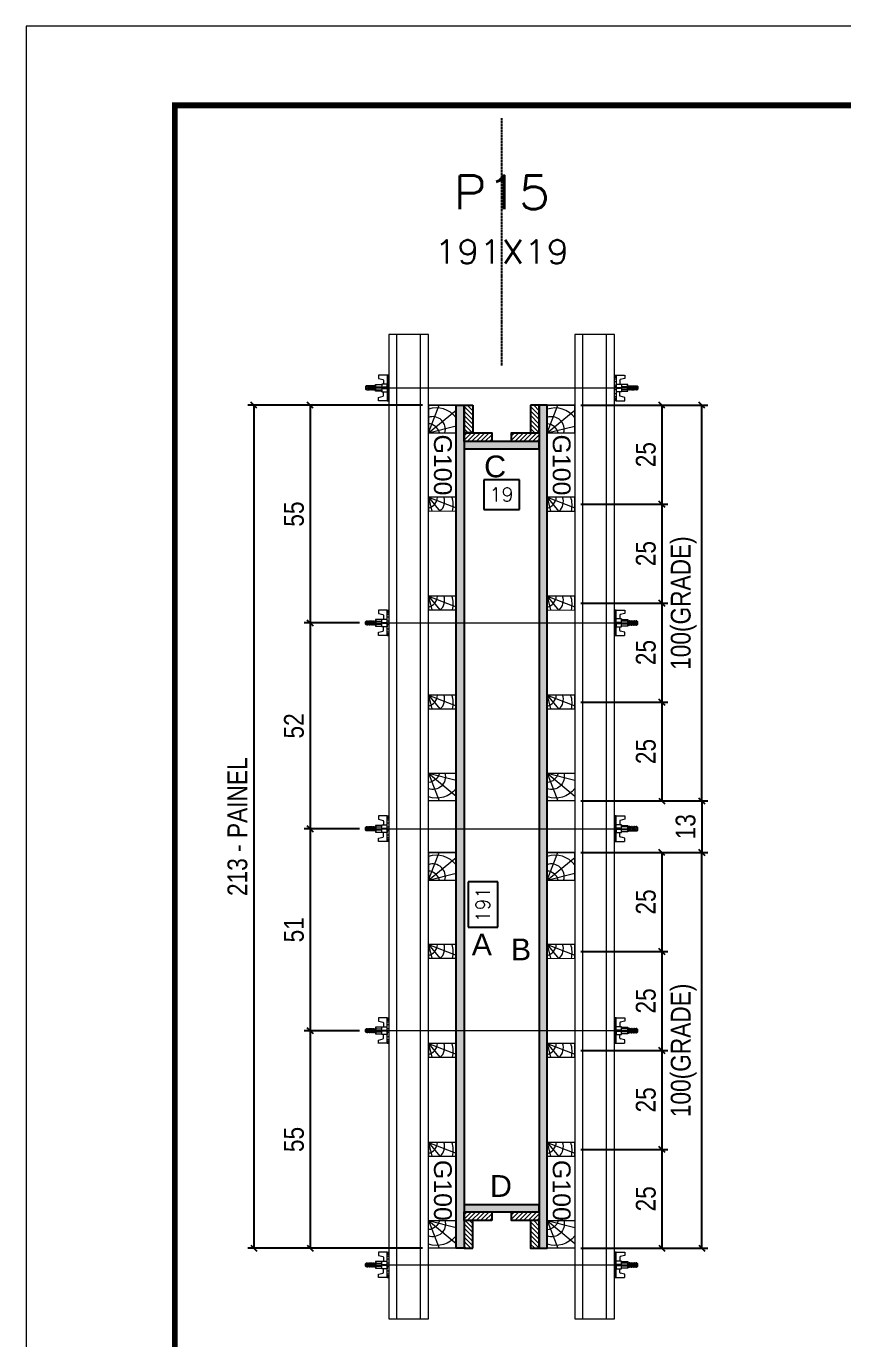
# Model space of a CAD drawing. Extents: x 808 to 7089, y -98 to 17032.
# Drawn here: x 5577 to 5989, y 11775 to 12438 of the extents above; entities that cross this region are included whole.
import ezdxf
from ezdxf.enums import TextEntityAlignment as Align

# ---------------------------------------------------------------- set-up
doc = ezdxf.new("R2010")
doc.units = 0
doc.linetypes.add('DASHED', pattern=[0.75, 0.5, -0.25])
doc.linetypes.add('HIDDEN', pattern=[0.375, 0.25, -0.125])
for name, color, linetype in [('CHAPA', 1, 'Continuous'), ('Cota Seção (2x)', 241, 'Continuous'), ('SARRAFO', 251, 'Continuous'), ('Texto de Titulo', 7, 'Continuous'), ('Texto Qtd Sarr', 242, 'Continuous'), ('TEXTO_GERAL', 7, 'Continuous')]:
    doc.layers.add(name, color=color, linetype=linetype)
for name, color, linetype, lineweight in [('Folhas', 255, 'Continuous', 9), ('Hachura', 251, 'Continuous', 9), ('Madeira', 126, 'Continuous', 18), ('Perfil Metálico', 224, 'Continuous', 18), ('SARRAFO DE PRESSAO', 251, 'DASHED', 9), ('Texto Seção', 7, 'Continuous', 15)]:
    doc.layers.add(name, color=color, linetype=linetype, lineweight=lineweight)
doc.styles.add('ARIAL', font='arial.ttf')
doc.styles.add('COTA TECNICA 2X', font='techl___.ttf', dxfattribs={"height": 10})
doc.styles.add('ROMANS', font='romans.shx')
doc.styles.add('SANSSERIF', font='sas_____.pfb')
doc.dimstyles.new('SECAO PILAR', dxfattribs={"dimtxt": 10, "dimasz": 3, "dimexe": 3, "dimexo": 3, "dimgap": 3, "dimtad": 1, "dimdec": 1, "dimlfac": 0.5, "dimzin": 12, "dimdsep": 46, "dimtxsty": 'COTA TECNICA 2X', "dimblk1": 'OBLIQUE', "dimblk2": 'OBLIQUE', "dimsah": 1, "dimcen": 0.9, "dimclrd": 256, "dimclre": 256, "dimclrt": 256, "dimadec": 1, "dimazin": 3, "dimtfac": 1, "dimtdec": 1, "dimtmove": 0, "dimatfit": 3, "dimfxl": 1, "dimtolj": 1, "dimtzin": 12, "dimarcsym": 0})
doc.dimstyles.new('SECÇÃO 2', dxfattribs={"dimtxt": 7, "dimasz": 6, "dimexe": 0.18, "dimexo": 2, "dimgap": -4, "dimtad": 3, "dimdec": 1, "dimlfac": 0.5, "dimzin": 12, "dimdsep": 46, "dimtxsty": 'ROMANS', "dimblk": 'ARCHTICK', "dimcen": 0.09, "dimse1": 1, "dimse2": 1, "dimsd1": 1, "dimsd2": 1, "dimclrd": 180, "dimclre": 5, "dimclrt": 1, "dimadec": 0, "dimazin": 3, "dimtfac": 1, "dimtdec": 1, "dimtofl": 0, "dimtmove": 0, "dimatfit": 3, "dimldrblk": 'ARCHTICK', "dimfxl": 1, "dimtolj": 1, "dimtzin": 0, "dimarcsym": 0})
pattern_1 = [(135, (-17093.6871, 21370.6943), (-1.12253202, -1.12253202), [])]

# ---------------------------------------------------------------- blocks, each defined once
blk = doc.blocks.new('9999999999')
at = {"layer": 'Folhas'}
blk.add_lwpolyline([(98138.98, 34190.21), (99623.98, 34190.21), (99623.98, 35240.21), (98138.98, 35240.21)], close=True, dxfattribs=at)
at = {"layer": 'Folhas', "color": 30, "const_width": 3}
blk.add_lwpolyline([(98213.98, 34230.21), (99583.98, 34230.21), (99583.98, 35200.21), (98213.98, 35200.21)], close=True, dxfattribs=at)
blk = doc.blocks.new('*D1090')
at = {"layer": 'Cota Seção (2x)', "color": 180, "lineweight": -2, "transparency": 16777216}
for p, q in [((5825.69, 12209.06), (5807.69, 12209.06)), ((5807.69, 12209.06), (5807.69, 12194.06)), ((5825.69, 12194.06), (5825.69, 12209.06)), ((5807.69, 12194.06), (5825.69, 12194.06))]:
    blk.add_line(p, q, dxfattribs=at)
at = {"layer": 'Defpoints', "color": 0, "transparency": 16777216}
for p in [(5797.72, 12207.42), (5835.72, 12207.42), (5797.72, 12190.06)]:
    blk.add_point(p, dxfattribs=at)
at = {"layer": 'Cota Seção (2x)', "color": 1, "transparency": 16777216, "insert": (5816.69, 12201.56), "char_height": 7, "attachment_point": 5, "style": 'ROMANS'}
blk.add_mtext('\\A1;19', dxfattribs=at)
blk = doc.blocks.new('_ArchTick')
at = {"color": 0, "linetype": 'ByBlock', "const_width": 0.15}
blk.add_lwpolyline([(-0.5, -0.5), (0.5, 0.5)], dxfattribs=at)
blk = doc.blocks.new('*D1091')
at = {"layer": 'Cota Seção (2x)', "color": 180, "lineweight": -2, "transparency": 16777216}
for p, q in [((5814.76, 12005.94), (5799.76, 12005.94)), ((5799.76, 12005.94), (5799.76, 11982.94)), ((5814.76, 11982.94), (5814.76, 12005.94)), ((5799.76, 11982.94), (5814.76, 11982.94))]:
    blk.add_line(p, q, dxfattribs=at)
at = {"layer": 'Defpoints', "color": 0, "transparency": 16777216}
for p in [(5797.72, 12224.74), (5797.72, 11842.74), (5818.76, 11842.74)]:
    blk.add_point(p, dxfattribs=at)
at = {"layer": 'Cota Seção (2x)', "color": 1, "transparency": 16777216, "insert": (5807.26, 11994.44), "char_height": 7, "attachment_point": 5, "rotation": 90, "style": 'ROMANS'}
blk.add_mtext('\\A1;191', dxfattribs=at)
blk = doc.blocks.new('_Oblique')
at = {"color": 0, "linetype": 'ByBlock', "lineweight": -2}
blk.add_line((-0.5, -0.5), (0.5, 0.5), dxfattribs=at)
blk = doc.blocks.new('*D1092')
at = {"layer": 'Cota Seção (2x)', "lineweight": -2, "transparency": 16777216}
for p, q in [((5776.73, 12246.74), (5688.56, 12246.74)), ((5691.56, 12246.74), (5691.56, 11820.74)), ((5776.77, 11820.74), (5688.56, 11820.74))]:
    blk.add_line(p, q, dxfattribs=at)
at = {"layer": 'Defpoints', "color": 0, "transparency": 16777216}
for p in [(5779.73, 12246.74), (5691.56, 11820.74), (5779.77, 11820.74)]:
    blk.add_point(p, dxfattribs=at)
at = {"layer": 'Cota Seção (2x)', "lineweight": -2, "transparency": 16777216, "xscale": 3, "yscale": 3, "zscale": 3}
for p, rotation in [((5691.56, 12246.74), 90), ((5691.56, 11820.74), 270)]:
    blk.add_blockref('_Oblique', p, dxfattribs=dict(at, rotation=rotation))
at = {"layer": 'Cota Seção (2x)', "transparency": 16777216, "insert": (5683.34, 12033.74), "char_height": 10, "attachment_point": 5, "rotation": 90, "style": 'COTA TECNICA 2X'}
blk.add_mtext('\\A1;213 - PAINEL', dxfattribs=at)
blk = doc.blocks.new('*D1093')
at = {"layer": 'Cota Seção (2x)', "lineweight": -2, "transparency": 16777216}
for p, q in [((5776.72, 12246.74), (5716.98, 12246.74)), ((5719.98, 12246.74), (5719.98, 12136.67)), ((5744.95, 12136.67), (5716.98, 12136.67))]:
    blk.add_line(p, q, dxfattribs=at)
at = {"layer": 'Defpoints', "color": 0, "transparency": 16777216}
for p in [(5779.72, 12246.74), (5719.98, 12136.67), (5747.95, 12136.67)]:
    blk.add_point(p, dxfattribs=at)
at = {"layer": 'Cota Seção (2x)', "lineweight": -2, "transparency": 16777216, "xscale": 3, "yscale": 3, "zscale": 3}
for p, rotation in [((5719.98, 12246.74), 90), ((5719.98, 12136.67), 270)]:
    blk.add_blockref('_Oblique', p, dxfattribs=dict(at, rotation=rotation))
at = {"layer": 'Cota Seção (2x)', "transparency": 16777216, "insert": (5711.87, 12191.71), "char_height": 10, "attachment_point": 5, "rotation": 90, "style": 'COTA TECNICA 2X'}
blk.add_mtext('\\A1;55', dxfattribs=at)
blk = doc.blocks.new('*D1094')
at = {"layer": 'Cota Seção (2x)', "lineweight": -2, "transparency": 16777216}
for p, q in [((5744.95, 11930.67), (5716.98, 11930.67)), ((5719.98, 11930.67), (5719.98, 11820.74)), ((5776.72, 11820.74), (5716.98, 11820.74))]:
    blk.add_line(p, q, dxfattribs=at)
at = {"layer": 'Defpoints', "color": 0, "transparency": 16777216}
for p in [(5747.95, 11930.67), (5719.98, 11820.74), (5779.72, 11820.74)]:
    blk.add_point(p, dxfattribs=at)
at = {"layer": 'Cota Seção (2x)', "lineweight": -2, "transparency": 16777216, "xscale": 3, "yscale": 3, "zscale": 3}
for p, rotation in [((5719.98, 11930.67), 90), ((5719.98, 11820.74), 270)]:
    blk.add_blockref('_Oblique', p, dxfattribs=dict(at, rotation=rotation))
at = {"layer": 'Cota Seção (2x)', "transparency": 16777216, "insert": (5711.87, 11875.71), "char_height": 10, "attachment_point": 5, "rotation": 90, "style": 'COTA TECNICA 2X'}
blk.add_mtext('\\A1;55', dxfattribs=at)
blk = doc.blocks.new('titulo1')
at = {"layer": 'Defpoints', "color": 252, "linetype": 'HIDDEN', "ltscale": 2}
blk.add_line((0, 0), (0, 125), dxfattribs=at)
at = {"layer": 'Defpoints', "style": 'ROMANS', "oblique": 15}
blk.add_attdef('FOLHA', text='', height=10, dxfattribs=at).set_placement((0, 15.58), align=Align.MIDDLE_CENTER)
at = {"layer": 'Texto Qtd Sarr', "color": 3, "style": 'ROMANS', "oblique": 15}
for tag, height, p in [('TITULO', 17, (0, 71.45)), ('SEÇÃO', 12, (0, 41.55))]:
    blk.add_attdef(tag, text='', height=height, dxfattribs=at).set_placement(p, align=Align.MIDDLE_CENTER)
blk = doc.blocks.new('C')
at = {"layer": 'Hachura', "color": 0}
for p, q in [((0, 3.22), (0, -3.22)), ((0.45, 3.22), (0, 3.22)), ((0.46, 3.16), (0, 3.16)), ((0.46, 3.05), (0, 3.05)), ((0.46, 2.88), (0, 2.88)), ((0, 2.75), (0, -1.16)), ((0.46, 2.65), (0, 2.65)), ((0.46, 2.23), (0, 2.23)), ((0.46, 1.51), (0, 1.51)), ((0.39, 0.49), (0.17, 0.49)), ((0.45, -3.23), (0.45, 3.22)), ((0.45, 3.22), (2.58, 3.22)), ((1.74, 0.97), (0.45, 0.97)), ((1.45, 0.1), (0.45, 0.1)), ((1.35, 1.94), (1.35, 0.96)), ((2.58, 2.39), (1.47, 2.09)), ((1.74, -0.97), (1.74, 0.97)), ((1.74, 0.97), (1.74, 0.84)), ((1.74, 0.97), (1.74, 0.84)), ((1.74, 0.84), (3.35, 0.84)), ((3.35, 0.45), (1.74, 0.45)), ((2.58, 3.22), (2.58, 2.39)), ((3.32, 0.84), (3.32, -0.84)), ((3.35, 0.84), (3.35, -0.84)), ((3.68, 0.45), (3.35, 0.45)), ((3.84, -0.52), (3.35, 0.45)), ((3.35, 0.06), (3.67, -0.57)), ((3.68, 0.45), (4.16, -0.52)), ((3.72, 0.5), (4.25, -0.57)), ((4.37, -0.55), (3.83, 0.53)), ((4.15, 0.45), (3.93, 0.45)), ((4.42, -0.52), (3.93, 0.45)), ((4.15, 0.45), (4.26, 0.45)), ((4.26, 0.45), (4.74, -0.52)), ((4.3, 0.5), (4.83, -0.57)), ((4.95, -0.55), (4.41, 0.53)), ((4.51, 0.45), (4.84, 0.45)), ((5, -0.52), (4.51, 0.45)), ((4.84, 0.45), (5.32, -0.52)), ((4.88, 0.5), (5.41, -0.57)), ((5.53, -0.55), (4.99, 0.53)), ((5.58, -0.52), (5.09, 0.45)), ((5.42, 0.45), (5.09, 0.45)), ((5.58, -0.52), (5.09, 0.45)), ((5.42, 0.45), (5.74, -0.19)), ((5.46, 0.5), (5.74, -0.07)), ((5.74, 0.19), (5.57, 0.53)), ((5.74, 0.32), (5.68, 0.45)), ((5.68, 0.45), (5.74, 0.45)), ((5.74, 0.45), (5.9, 0.29)), ((5.74, 0.45), (5.74, -0.52)), ((5.9, -0.36), (5.9, 0.29)), ((0.45, 0), (0, 0)), ((0.46, -1.52), (0, -1.52)), ((0.46, -2.23), (0, -2.23)), ((0.46, -2.65), (0, -2.65)), ((0.46, -2.88), (0, -2.88)), ((0.46, -3.05), (0, -3.05)), ((0.46, -3.16), (0, -3.16)), ((0, -3.22), (2.57, -3.22)), ((0.08, -0.48), (0.29, -0.48)), ((0.29, -0.48), (0.4, -0.48)), ((0.45, 0), (0.45, -0.97)), ((0.45, -0.16), (1.45, -0.16)), ((0.45, -0.65), (0.45, -0.32)), ((0.45, -3.23), (0.45, -0.65)), ((0.45, -0.97), (1.74, -0.97)), ((1.35, -1.94), (1.35, -0.97)), ((2.58, -2.39), (1.47, -2.1)), ((3.35, -0.32), (1.74, -0.32)), ((3.35, -0.84), (1.74, -0.84)), ((2.58, -3.23), (2.58, -2.39)), ((3.35, -0.07), (3.58, -0.52)), ((3.35, -0.52), (3.58, -0.52)), ((3.84, -0.52), (4.16, -0.52)), ((4.42, -0.52), (4.74, -0.52)), ((4.63, -0.52), (4.74, -0.52)), ((5, -0.52), (5.32, -0.52)), ((5.58, -0.52), (5.74, -0.52)), ((5.74, -0.52), (5.9, -0.36)), ((5.74, -0.52), (5.74, -0.52))]:
    blk.add_line(p, q, dxfattribs=at)
for centre, radius, start, end in [((1.52, 1.94), 0.161, 104.7436, 180), ((1.44, -0.03), 0.129, 272.695, 87.305), ((3.81, 0.39), 0.143, 25.5688, 154.4312), ((4.39, 0.39), 0.143, 25.5688, 154.4312), ((4.97, 0.39), 0.143, 25.5688, 154.4312), ((5.55, 0.39), 0.143, 25.5688, 154.4312), ((0.17, -0.37), 0.174, 221.744, 317.8592), ((1.52, -1.94), 0.161, 180, 255.2564), ((3.71, -0.4), 0.174, 222.1408, 318.256), ((4.29, -0.4), 0.174, 222.1408, 318.256), ((4.87, -0.4), 0.174, 222.1408, 318.256), ((5.45, -0.4), 0.174, 222.1408, 318.256), ((5.61, -0.4), 0.174, 317.8592, 318.256)]:
    blk.add_arc(centre, radius, start, end, dxfattribs=at)
blk = doc.blocks.new('*D1889')
at = {"layer": 'Cota Seção (2x)', "lineweight": -2, "transparency": 16777216}
for p, q in [((5744.95, 12032.67), (5716.98, 12032.67)), ((5719.98, 12032.67), (5719.98, 11930.67)), ((5744.95, 11930.67), (5716.98, 11930.67))]:
    blk.add_line(p, q, dxfattribs=at)
at = {"layer": 'Defpoints', "color": 0, "transparency": 16777216}
for p in [(5747.95, 12032.67), (5719.98, 11930.67), (5747.95, 11930.67)]:
    blk.add_point(p, dxfattribs=at)
at = {"layer": 'Cota Seção (2x)', "lineweight": -2, "transparency": 16777216, "xscale": 3, "yscale": 3, "zscale": 3}
for p, rotation in [((5719.98, 12032.67), 90), ((5719.98, 11930.67), 270)]:
    blk.add_blockref('_Oblique', p, dxfattribs=dict(at, rotation=rotation))
at = {"layer": 'Cota Seção (2x)', "transparency": 16777216, "insert": (5711.87, 11981.67), "char_height": 10, "attachment_point": 5, "rotation": 90, "style": 'COTA TECNICA 2X'}
blk.add_mtext('\\A1;51', dxfattribs=at)
blk = doc.blocks.new('*D1890')
at = {"layer": 'Cota Seção (2x)', "lineweight": -2, "transparency": 16777216}
for p, q in [((5744.95, 12136.67), (5716.98, 12136.67)), ((5719.98, 12136.67), (5719.98, 12032.67)), ((5744.95, 12032.67), (5716.98, 12032.67))]:
    blk.add_line(p, q, dxfattribs=at)
at = {"layer": 'Defpoints', "color": 0, "transparency": 16777216}
for p in [(5747.95, 12136.67), (5719.98, 12032.67), (5747.95, 12032.67)]:
    blk.add_point(p, dxfattribs=at)
at = {"layer": 'Cota Seção (2x)', "lineweight": -2, "transparency": 16777216, "xscale": 3, "yscale": 3, "zscale": 3}
for p, rotation in [((5719.98, 12136.67), 90), ((5719.98, 12032.67), 270)]:
    blk.add_blockref('_Oblique', p, dxfattribs=dict(at, rotation=rotation))
at = {"layer": 'Cota Seção (2x)', "transparency": 16777216, "insert": (5711.87, 12084.67), "char_height": 10, "attachment_point": 5, "rotation": 90, "style": 'COTA TECNICA 2X'}
blk.add_mtext('\\A1;52', dxfattribs=at)
blk = doc.blocks.new('PONTALETE')
at = {"layer": 'Madeira'}
for q in [(2.71, 7), (7, 5.76), (7, 1.74)]:
    blk.add_line((0, 0), q, dxfattribs=at)
blk.add_lwpolyline([(0, 0), (7, 0), (7, 7), (0, 7)], close=True, dxfattribs=at)
for centre, radius, start, end in [((2.04, 0.06), 6.23, 37.2818, 109.0913), ((1.09, 0.9), 3.19, 343.603, 109.9847), ((-0.21, -0.78), 3.09, 14.6322, 86.0383)]:
    blk.add_arc(centre, radius, start, end, dxfattribs=at)
blk = doc.blocks.new('MEIO PONTALETE')
at = {"layer": 'Madeira'}
for q in [(2.71, 7), (3.5, 2.88), (3.5, 0.87)]:
    blk.add_line((0, 0), q, dxfattribs=at)
blk.add_lwpolyline([(0, 0), (3.5, 0), (3.5, 7), (0, 7)], close=True, dxfattribs=at)
for centre, radius, start, end in [((2.04, 0.06), 6.23, 76.4499, 109.0913), ((1.09, 0.9), 3.19, 40.9063, 109.9847), ((-0.21, -0.78), 3.09, 14.6322, 86.0383)]:
    blk.add_arc(centre, radius, start, end, dxfattribs=at)
blk = doc.blocks.new('*D1095')
at = {"layer": 'Cota Seção (2x)', "lineweight": -2, "transparency": 16777216}
for p, q in [((5856.73, 12020.72), (5900.66, 12020.72)), ((5897.66, 12020.72), (5897.66, 11970.72)), ((5856.72, 11970.72), (5900.66, 11970.72))]:
    blk.add_line(p, q, dxfattribs=at)
at = {"layer": 'Defpoints', "color": 0, "transparency": 16777216}
for p in [(5853.73, 12020.72), (5853.72, 11970.72), (5897.66, 11970.72)]:
    blk.add_point(p, dxfattribs=at)
at = {"layer": 'Cota Seção (2x)', "lineweight": -2, "transparency": 16777216, "xscale": 3, "yscale": 3, "zscale": 3}
for p, rotation in [((5897.66, 12020.72), 90), ((5897.66, 11970.72), 270)]:
    blk.add_blockref('_Oblique', p, dxfattribs=dict(at, rotation=rotation))
at = {"layer": 'Cota Seção (2x)', "transparency": 16777216, "insert": (5889.55, 11995.72), "char_height": 10, "attachment_point": 5, "rotation": 90, "style": 'COTA TECNICA 2X'}
blk.add_mtext('\\A1;25', dxfattribs=at)
blk = doc.blocks.new('*D1096')
at = {"layer": 'Cota Seção (2x)', "lineweight": -2, "transparency": 16777216}
for p, q in [((5856.73, 12020.72), (5920.85, 12020.72)), ((5917.85, 11820.73), (5917.85, 12020.72)), ((5856.71, 11820.73), (5920.85, 11820.73))]:
    blk.add_line(p, q, dxfattribs=at)
at = {"layer": 'Defpoints', "color": 0, "transparency": 16777216}
for p in [(5853.73, 12020.72), (5917.85, 12020.72), (5853.71, 11820.73)]:
    blk.add_point(p, dxfattribs=at)
at = {"layer": 'Cota Seção (2x)', "lineweight": -2, "transparency": 16777216, "xscale": 3, "yscale": 3, "zscale": 3}
for p, rotation in [((5917.85, 12020.72), 90), ((5917.85, 11820.73), 270)]:
    blk.add_blockref('_Oblique', p, dxfattribs=dict(at, rotation=rotation))
at = {"layer": 'Cota Seção (2x)', "transparency": 16777216, "insert": (5908.63, 11920.72), "char_height": 10, "attachment_point": 5, "rotation": 90, "style": 'COTA TECNICA 2X'}
blk.add_mtext('\\A1;100(GRADE)', dxfattribs=at)
blk = doc.blocks.new('*D1891')
at = {"layer": 'Cota Seção (2x)', "lineweight": -2, "transparency": 16777216}
for p, q in [((5856.72, 11970.72), (5900.66, 11970.72)), ((5897.66, 11970.72), (5897.66, 11920.72)), ((5856.72, 11920.72), (5900.66, 11920.72))]:
    blk.add_line(p, q, dxfattribs=at)
at = {"layer": 'Defpoints', "color": 0, "transparency": 16777216}
for p in [(5853.72, 11970.72), (5853.72, 11920.72), (5897.66, 11920.72)]:
    blk.add_point(p, dxfattribs=at)
at = {"layer": 'Cota Seção (2x)', "lineweight": -2, "transparency": 16777216, "xscale": 3, "yscale": 3, "zscale": 3}
for p, rotation in [((5897.66, 11970.72), 90), ((5897.66, 11920.72), 270)]:
    blk.add_blockref('_Oblique', p, dxfattribs=dict(at, rotation=rotation))
at = {"layer": 'Cota Seção (2x)', "transparency": 16777216, "insert": (5889.55, 11945.72), "char_height": 10, "attachment_point": 5, "rotation": 90, "style": 'COTA TECNICA 2X'}
blk.add_mtext('\\A1;25', dxfattribs=at)
blk = doc.blocks.new('*D1892')
at = {"layer": 'Cota Seção (2x)', "lineweight": -2, "transparency": 16777216}
for p, q in [((5856.72, 11920.72), (5900.66, 11920.72)), ((5897.66, 11920.72), (5897.66, 11870.72)), ((5856.72, 11870.72), (5900.66, 11870.72))]:
    blk.add_line(p, q, dxfattribs=at)
at = {"layer": 'Defpoints', "color": 0, "transparency": 16777216}
for p in [(5853.72, 11920.72), (5853.72, 11870.72), (5897.66, 11870.72)]:
    blk.add_point(p, dxfattribs=at)
at = {"layer": 'Cota Seção (2x)', "lineweight": -2, "transparency": 16777216, "xscale": 3, "yscale": 3, "zscale": 3}
for p, rotation in [((5897.66, 11920.72), 90), ((5897.66, 11870.72), 270)]:
    blk.add_blockref('_Oblique', p, dxfattribs=dict(at, rotation=rotation))
at = {"layer": 'Cota Seção (2x)', "transparency": 16777216, "insert": (5889.55, 11895.72), "char_height": 10, "attachment_point": 5, "rotation": 90, "style": 'COTA TECNICA 2X'}
blk.add_mtext('\\A1;25', dxfattribs=at)
blk = doc.blocks.new('*D1893')
at = {"layer": 'Cota Seção (2x)', "lineweight": -2, "transparency": 16777216}
for p, q in [((5856.72, 11870.72), (5900.66, 11870.72)), ((5897.66, 11870.72), (5897.66, 11820.73)), ((5856.72, 11820.73), (5900.66, 11820.73))]:
    blk.add_line(p, q, dxfattribs=at)
at = {"layer": 'Defpoints', "color": 0, "transparency": 16777216}
for p in [(5853.72, 11870.72), (5853.72, 11820.73), (5897.66, 11820.73)]:
    blk.add_point(p, dxfattribs=at)
at = {"layer": 'Cota Seção (2x)', "lineweight": -2, "transparency": 16777216, "xscale": 3, "yscale": 3, "zscale": 3}
for p, rotation in [((5897.66, 11870.72), 90), ((5897.66, 11820.73), 270)]:
    blk.add_blockref('_Oblique', p, dxfattribs=dict(at, rotation=rotation))
at = {"layer": 'Cota Seção (2x)', "transparency": 16777216, "insert": (5889.55, 11845.72), "char_height": 10, "attachment_point": 5, "rotation": 90, "style": 'COTA TECNICA 2X'}
blk.add_mtext('\\A1;25', dxfattribs=at)
blk = doc.blocks.new('*D1097')
at = {"layer": 'Cota Seção (2x)', "lineweight": -2, "transparency": 16777216}
for p, q in [((5856.73, 12246.73), (5900.66, 12246.73)), ((5897.66, 12246.73), (5897.66, 12196.73)), ((5856.72, 12196.73), (5900.66, 12196.73))]:
    blk.add_line(p, q, dxfattribs=at)
at = {"layer": 'Defpoints', "color": 0, "transparency": 16777216}
for p in [(5853.73, 12246.73), (5853.72, 12196.73), (5897.66, 12196.73)]:
    blk.add_point(p, dxfattribs=at)
at = {"layer": 'Cota Seção (2x)', "lineweight": -2, "transparency": 16777216, "xscale": 3, "yscale": 3, "zscale": 3}
for p, rotation in [((5897.66, 12246.73), 90), ((5897.66, 12196.73), 270)]:
    blk.add_blockref('_Oblique', p, dxfattribs=dict(at, rotation=rotation))
at = {"layer": 'Cota Seção (2x)', "transparency": 16777216, "insert": (5889.55, 12221.73), "char_height": 10, "attachment_point": 5, "rotation": 90, "style": 'COTA TECNICA 2X'}
blk.add_mtext('\\A1;25', dxfattribs=at)
blk = doc.blocks.new('*D1098')
at = {"layer": 'Cota Seção (2x)', "lineweight": -2, "transparency": 16777216}
for p, q in [((5856.73, 12246.73), (5920.85, 12246.73)), ((5917.85, 12046.73), (5917.85, 12246.73)), ((5856.71, 12046.73), (5920.85, 12046.73))]:
    blk.add_line(p, q, dxfattribs=at)
at = {"layer": 'Defpoints', "color": 0, "transparency": 16777216}
for p in [(5853.73, 12246.73), (5917.85, 12246.73), (5853.71, 12046.73)]:
    blk.add_point(p, dxfattribs=at)
at = {"layer": 'Cota Seção (2x)', "lineweight": -2, "transparency": 16777216, "xscale": 3, "yscale": 3, "zscale": 3}
for p, rotation in [((5917.85, 12246.73), 90), ((5917.85, 12046.73), 270)]:
    blk.add_blockref('_Oblique', p, dxfattribs=dict(at, rotation=rotation))
at = {"layer": 'Cota Seção (2x)', "transparency": 16777216, "insert": (5908.63, 12146.73), "char_height": 10, "attachment_point": 5, "rotation": 90, "style": 'COTA TECNICA 2X'}
blk.add_mtext('\\A1;100(GRADE)', dxfattribs=at)
blk = doc.blocks.new('*D1894')
at = {"layer": 'Cota Seção (2x)', "lineweight": -2, "transparency": 16777216}
for p, q in [((5856.72, 12196.73), (5900.66, 12196.73)), ((5897.66, 12196.73), (5897.66, 12146.73)), ((5856.72, 12146.73), (5900.66, 12146.73))]:
    blk.add_line(p, q, dxfattribs=at)
at = {"layer": 'Defpoints', "color": 0, "transparency": 16777216}
for p in [(5853.72, 12196.73), (5853.72, 12146.73), (5897.66, 12146.73)]:
    blk.add_point(p, dxfattribs=at)
at = {"layer": 'Cota Seção (2x)', "lineweight": -2, "transparency": 16777216, "xscale": 3, "yscale": 3, "zscale": 3}
for p, rotation in [((5897.66, 12196.73), 90), ((5897.66, 12146.73), 270)]:
    blk.add_blockref('_Oblique', p, dxfattribs=dict(at, rotation=rotation))
at = {"layer": 'Cota Seção (2x)', "transparency": 16777216, "insert": (5889.55, 12171.73), "char_height": 10, "attachment_point": 5, "rotation": 90, "style": 'COTA TECNICA 2X'}
blk.add_mtext('\\A1;25', dxfattribs=at)
blk = doc.blocks.new('*D1895')
at = {"layer": 'Cota Seção (2x)', "lineweight": -2, "transparency": 16777216}
for p, q in [((5856.72, 12146.73), (5900.66, 12146.73)), ((5897.66, 12146.73), (5897.66, 12096.73)), ((5856.72, 12096.73), (5900.66, 12096.73))]:
    blk.add_line(p, q, dxfattribs=at)
at = {"layer": 'Defpoints', "color": 0, "transparency": 16777216}
for p in [(5853.72, 12146.73), (5853.72, 12096.73), (5897.66, 12096.73)]:
    blk.add_point(p, dxfattribs=at)
at = {"layer": 'Cota Seção (2x)', "lineweight": -2, "transparency": 16777216, "xscale": 3, "yscale": 3, "zscale": 3}
for p, rotation in [((5897.66, 12146.73), 90), ((5897.66, 12096.73), 270)]:
    blk.add_blockref('_Oblique', p, dxfattribs=dict(at, rotation=rotation))
at = {"layer": 'Cota Seção (2x)', "transparency": 16777216, "insert": (5889.55, 12121.73), "char_height": 10, "attachment_point": 5, "rotation": 90, "style": 'COTA TECNICA 2X'}
blk.add_mtext('\\A1;25', dxfattribs=at)
blk = doc.blocks.new('*D1896')
at = {"layer": 'Cota Seção (2x)', "lineweight": -2, "transparency": 16777216}
for p, q in [((5856.72, 12096.73), (5900.66, 12096.73)), ((5897.66, 12096.73), (5897.66, 12046.73)), ((5856.72, 12046.73), (5900.66, 12046.73))]:
    blk.add_line(p, q, dxfattribs=at)
at = {"layer": 'Defpoints', "color": 0, "transparency": 16777216}
for p in [(5853.72, 12096.73), (5853.72, 12046.73), (5897.66, 12046.73)]:
    blk.add_point(p, dxfattribs=at)
at = {"layer": 'Cota Seção (2x)', "lineweight": -2, "transparency": 16777216, "xscale": 3, "yscale": 3, "zscale": 3}
for p, rotation in [((5897.66, 12096.73), 90), ((5897.66, 12046.73), 270)]:
    blk.add_blockref('_Oblique', p, dxfattribs=dict(at, rotation=rotation))
at = {"layer": 'Cota Seção (2x)', "transparency": 16777216, "insert": (5889.55, 12071.73), "char_height": 10, "attachment_point": 5, "rotation": 90, "style": 'COTA TECNICA 2X'}
blk.add_mtext('\\A1;25', dxfattribs=at)
blk = doc.blocks.new('*D1918')
at = {"layer": 'Cota Seção (2x)', "lineweight": -2, "transparency": 16777216}
for p, q in [((5856.69, 12046.73), (5920.85, 12046.73)), ((5917.85, 12046.73), (5917.85, 12020.72)), ((5856.73, 12020.72), (5920.85, 12020.72))]:
    blk.add_line(p, q, dxfattribs=at)
at = {"layer": 'Defpoints', "color": 0, "transparency": 16777216}
for p in [(5853.69, 12046.73), (5853.73, 12020.72), (5917.85, 12020.72)]:
    blk.add_point(p, dxfattribs=at)
at = {"layer": 'Cota Seção (2x)', "lineweight": -2, "transparency": 16777216, "xscale": 3, "yscale": 3, "zscale": 3}
for p, rotation in [((5917.85, 12046.73), 90), ((5917.85, 12020.72), 270)]:
    blk.add_blockref('_Oblique', p, dxfattribs=dict(at, rotation=rotation))
at = {"layer": 'Cota Seção (2x)', "transparency": 16777216, "insert": (5909.64, 12033.73), "char_height": 10, "attachment_point": 5, "rotation": 90, "style": 'COTA TECNICA 2X'}
blk.add_mtext('\\A1;13', dxfattribs=at)

msp = doc.modelspace()

# ---------------------------------------------------------------- hatches: boundary and pattern name
at = {"layer": 'Hachura'}
h = msp.add_hatch(color=256, dxfattribs=at)
h.dxf.hatch_style = 1
h.paths.add_polyline_path([(5797.72, 11820.74), (5793.72, 11820.74), (5793.72, 12246.74), (5797.72, 12246.74)])
h = msp.add_hatch(dxfattribs=at)
h.set_pattern_fill('ANSI31', color=256, scale=0.5, angle=90, style=0)
h.set_pattern_definition(pattern_1)
h.paths.add_polyline_path([(5797.72, 12232.74), (5802.12, 12232.74), (5802.12, 12246.74), (5797.72, 12246.74)])
h = msp.add_hatch(dxfattribs=at)
h.set_pattern_fill('ANSI31', color=256, scale=0.5, angle=90, style=0)
h.set_pattern_definition(pattern_1)
h.paths.add_polyline_path([(5835.72, 12232.74), (5831.32, 12232.74), (5831.32, 12246.74), (5835.72, 12246.74)])
h = msp.add_hatch(color=256, dxfattribs=at)
h.dxf.hatch_style = 1
h.paths.add_polyline_path([(5835.72, 11820.74), (5839.72, 11820.74), (5839.72, 12246.74), (5835.72, 12246.74)])
h = msp.add_hatch(dxfattribs=at)
h.set_pattern_fill('ANSI31', color=256, scale=0.5, angle=180, style=0)
h.set_pattern_definition([(225, (-3691.2308, -10696.6657), (1.12253202, -1.12253202), [])])
h.paths.add_polyline_path([(5797.72, 12232.74), (5797.72, 12228.34), (5811.72, 12228.34), (5811.72, 12232.74)])
h = msp.add_hatch(dxfattribs=at)
h.set_pattern_fill('ANSI31', color=256, scale=0.5, angle=180, style=0)
h.set_pattern_definition([(225, (-3667.2308, -10696.6657), (1.12253202, -1.12253202), [])])
h.paths.add_polyline_path([(5821.72, 12232.74), (5821.72, 12228.34), (5835.72, 12228.34), (5835.72, 12232.74)])
h = msp.add_hatch(color=256, dxfattribs=at)
h.dxf.hatch_style = 1
h.paths.add_polyline_path([(5797.72, 12228.34), (5797.72, 12224.74), (5835.72, 12224.74), (5835.72, 12228.34)])
h = msp.add_hatch(color=256, dxfattribs=at)
h.dxf.hatch_style = 1
h.paths.add_polyline_path([(5797.72, 11842.74), (5797.72, 11839.14), (5835.72, 11839.14), (5835.72, 11842.74)])
h = msp.add_hatch(dxfattribs=at)
h.set_pattern_fill('ANSI31', color=256, scale=0.5, angle=180, style=0)
h.set_pattern_definition([(225, (-3691.2308, -11090.2657), (1.12253202, -1.12253202), [])])
h.paths.add_polyline_path([(5797.72, 11839.14), (5797.72, 11834.74), (5811.72, 11834.74), (5811.72, 11839.14)])
h = msp.add_hatch(dxfattribs=at)
h.set_pattern_fill('ANSI31', color=256, scale=0.5, angle=90, style=0)
h.set_pattern_definition([(135, (-17093.6871, 21323.6943), (-1.12253202, -1.12253202), [])])
h.paths.add_polyline_path([(5797.72, 11834.74), (5802.12, 11834.74), (5802.12, 11820.74), (5797.72, 11820.74)])
h = msp.add_hatch(dxfattribs=at)
h.set_pattern_fill('ANSI31', color=256, scale=0.5, angle=180, style=0)
h.set_pattern_definition([(225, (-3667.2308, -11090.2657), (1.12253202, -1.12253202), [])])
h.paths.add_polyline_path([(5821.72, 11839.14), (5821.72, 11834.74), (5835.72, 11834.74), (5835.72, 11839.14)])
h = msp.add_hatch(dxfattribs=at)
h.set_pattern_fill('ANSI31', color=256, scale=0.5, angle=90, style=0)
h.set_pattern_definition([(135, (-17093.6871, 20958.6943), (-1.12253202, -1.12253202), [])])
h.paths.add_polyline_path([(5835.72, 11820.74), (5831.32, 11820.74), (5831.32, 11834.74), (5835.72, 11834.74)])

# ---------------------------------------------------------------- linework, layer by layer
at = {"layer": 'CHAPA'}
for points in [[(5797.72, 11820.74), (5793.72, 11820.74), (5793.72, 12246.74), (5797.72, 12246.74)], [(5835.72, 11820.74), (5839.72, 11820.74), (5839.72, 12246.74), (5835.72, 12246.74)], [(5797.72, 12228.34), (5797.72, 12224.74), (5835.72, 12224.74), (5835.72, 12228.34)], [(5797.72, 11842.74), (5797.72, 11839.14), (5835.72, 11839.14), (5835.72, 11842.74)]]:
    msp.add_lwpolyline(points, close=True, dxfattribs=at)
at = {"layer": 'Hachura'}
for p, q in [((5748.95, 12255.43), (5880.69, 12255.43)), ((5748.95, 12136.74), (5880.69, 12136.74)), ((5748.95, 12032.74), (5880.69, 12032.74)), ((5748.95, 11930.74), (5880.69, 11930.74)), ((5748.95, 11812.35), (5880.69, 11812.35))]:
    msp.add_line(p, q, dxfattribs=at)
at = {"layer": 'Madeira'}
for points in [[(5779.74, 12246.76), (5793.74, 12246.74), (5793.73, 12046.75), (5779.73, 12046.76)], [(5839.72, 12246.74), (5853.72, 12246.73), (5853.72, 12046.73), (5839.72, 12046.75)], [(5779.74, 12020.75), (5793.74, 12020.74), (5793.73, 11820.74), (5779.73, 11820.76)], [(5839.72, 12020.74), (5853.72, 12020.72), (5853.72, 11820.73), (5839.72, 11820.74)]]:
    msp.add_lwpolyline(points, close=True, dxfattribs=at)
at = {"layer": 'Perfil Metálico'}
for p, q in [((5763.72, 11785.02), (5763.72, 12282.46)), ((5775.72, 11785.02), (5775.72, 12282.46)), ((5857.66, 11785.02), (5857.66, 12282.46)), ((5869.66, 11785.02), (5869.66, 12282.46))]:
    msp.add_line(p, q, dxfattribs=at)
for points in [[(5779.72, 12282.46), (5759.72, 12282.46), (5759.78, 11785.02), (5779.78, 11785.02)], [(5853.72, 11785.02), (5873.72, 11785.02), (5873.66, 12282.46), (5853.66, 12282.46)]]:
    msp.add_lwpolyline(points, close=True, dxfattribs=at)
at = {"layer": 'SARRAFO'}
for points in [[(5802.12, 12246.74), (5802.12, 12232.74), (5797.72, 12232.74), (5797.72, 12246.74)], [(5802.12, 12246.74), (5802.12, 12232.74), (5797.72, 12232.74), (5797.72, 12246.74)], [(5831.32, 12246.74), (5831.32, 12232.74), (5835.72, 12232.74), (5835.72, 12246.74)], [(5831.32, 12246.74), (5831.32, 12232.74), (5835.72, 12232.74), (5835.72, 12246.74)], [(5811.72, 12228.34), (5797.72, 12228.34), (5797.72, 12232.74), (5811.72, 12232.74)], [(5835.72, 12228.34), (5821.72, 12228.34), (5821.72, 12232.74), (5835.72, 12232.74)], [(5811.72, 11834.74), (5797.72, 11834.74), (5797.72, 11839.14), (5811.72, 11839.14)], [(5802.12, 11820.74), (5802.12, 11834.74), (5797.72, 11834.74), (5797.72, 11820.74)], [(5802.12, 11820.74), (5802.12, 11834.74), (5797.72, 11834.74), (5797.72, 11820.74)], [(5835.72, 11834.74), (5821.72, 11834.74), (5821.72, 11839.14), (5835.72, 11839.14)], [(5831.32, 11834.74), (5831.32, 11820.74), (5835.72, 11820.74), (5835.72, 11834.74)], [(5831.32, 11834.74), (5831.32, 11820.74), (5835.72, 11820.74), (5835.72, 11834.74)]]:
    msp.add_lwpolyline(points, close=True, dxfattribs=at)

# ---------------------------------------------------------------- block references
at = {"layer": 'Hachura', "linetype": 'Continuous', "yscale": 2, "zscale": 2, "rotation": 180}
for p, xscale in [((5759.75, 12255.43), 2), ((5873.69, 12255.42), -2)]:
    msp.add_blockref('C', p, dxfattribs=dict(at, xscale=xscale))
at = {"layer": 'Hachura', "linetype": 'Continuous', "yscale": 2, "zscale": 2}
for p, xscale in [((5759.75, 12136.74), -2), ((5873.69, 12136.75), 2), ((5759.75, 12032.74), -2), ((5873.69, 12032.75), 2), ((5759.75, 11930.74), -2), ((5873.69, 11930.75), 2), ((5759.75, 11812.35), -2), ((5873.69, 11812.36), 2)]:
    msp.add_blockref('C', p, dxfattribs=dict(at, xscale=xscale))
at = {"layer": 'Madeira'}
for name, p, xscale, yscale, zscale, rotation in [('PONTALETE', (5779.73, 12232.76), 2, 2, 2, 359.9370893031033), ('PONTALETE', (5839.72, 12232.74), 2, 2, 2, 359.9370893031033), ('MEIO PONTALETE', (5779.74, 12200.26), 1.999999997962732, 1.999999997962732, 1.999999997962732, 269.9370893031033), ('MEIO PONTALETE', (5839.72, 12200.24), 1.999999997962732, 1.999999997962732, 1.999999997962732, 269.9370893031033), ('MEIO PONTALETE', (5779.74, 12150.26), 1.999999997962732, 1.999999997962732, 1.999999997962732, 269.9370893031033), ('MEIO PONTALETE', (5839.72, 12150.24), 1.999999997962732, 1.999999997962732, 1.999999997962732, 269.9370893031033), ('MEIO PONTALETE', (5779.74, 12100.26), 1.999999997962732, 1.999999997962732, 1.999999997962732, 269.9370893031033), ('MEIO PONTALETE', (5839.72, 12100.24), 1.999999997962732, 1.999999997962732, 1.999999997962732, 269.9370893031033), ('PONTALETE', (5779.75, 12060.76), -2, 2, 2, 179.9370893031033), ('PONTALETE', (5839.74, 12060.75), -2, 2, 2, 179.9370893031033), ('PONTALETE', (5779.73, 12006.75), 2, 2, 2, 359.9370893031033), ('PONTALETE', (5839.72, 12006.74), 2, 2, 2, 359.9370893031033), ('MEIO PONTALETE', (5779.74, 11974.25), 1.999999997962732, 1.999999997962732, 1.999999997962732, 269.9370893031033), ('MEIO PONTALETE', (5839.72, 11974.24), 1.999999997962732, 1.999999997962732, 1.999999997962732, 269.9370893031033), ('MEIO PONTALETE', (5779.74, 11924.25), 1.999999997962732, 1.999999997962732, 1.999999997962732, 269.9370893031033), ('MEIO PONTALETE', (5839.72, 11924.24), 1.999999997962732, 1.999999997962732, 1.999999997962732, 269.9370893031033), ('MEIO PONTALETE', (5779.74, 11874.25), 1.999999997962732, 1.999999997962732, 1.999999997962732, 269.9370893031033), ('MEIO PONTALETE', (5839.72, 11874.24), 1.999999997962732, 1.999999997962732, 1.999999997962732, 269.9370893031033), ('PONTALETE', (5779.75, 11834.76), -2, 2, 2, 179.9370893031033), ('PONTALETE', (5839.74, 11834.74), -2, 2, 2, 179.9370893031033)]:
    msp.add_blockref(name, p, dxfattribs=dict(at, xscale=xscale, yscale=yscale, zscale=zscale, rotation=rotation))
at = {"layer": 'SARRAFO DE PRESSAO', "color": 6, "linetype": 'ByBlock'}
msp.add_blockref('9999999999', (-92562.31, -22802.03), dxfattribs=at)
at = {"layer": 'Texto Seção'}
ref = msp.add_blockref('titulo1', (5816.79, 12266.75), dxfattribs=at)
ref.add_attrib('TITULO', 'P15', dxfattribs={"layer": 'Texto de Titulo', "color": 7, "height": 17, "style": 'ROMANS', "width": 1.1}).set_placement((5816.79, 12354.25), align=Align.MIDDLE_CENTER)
ref.add_attrib('SEÇÃO', '191X19', dxfattribs={"layer": 'Texto de Titulo', "color": 7, "height": 12, "style": 'ROMANS', "width": 1.1}).set_placement((5816.79, 12324.25), align=Align.MIDDLE_CENTER)

# ---------------------------------------------------------------- texts
at = {"layer": 'TEXTO_GERAL', "color": 0, "linetype": 'Continuous', "style": 'SANSSERIF'}
for p in [(5787.04, 12231.9), (5847.02, 12231.89), (5787.04, 11865.36), (5847.02, 11865.34)]:
    msp.add_text('G100', height=9, rotation=270, dxfattribs=at).set_placement(p, align=Align.MIDDLE_LEFT)
at = {"layer": 'TEXTO_GERAL', "style": 'ARIAL'}
for s, p in [('C', (5813.42, 12215.79)), ('A', (5806.71, 11974.19)), ('B', (5826.48, 11971.74)), ('D', (5816.37, 11852.21))]:
    msp.add_text(s, height=11, dxfattribs=at).set_placement(p, align=Align.MIDDLE_CENTER)

# ---------------------------------------------------------------- dimensions: what is measured, and where the dimension line sits
at = {"layer": 'Cota Seção (2x)', "color": 241}
for base, p1, p2, text, picture, middle in [((5691.56, 11820.74), (5779.73, 12246.74), (5779.77, 11820.74), '<> - PAINEL', '*D1092', (5683.34, 12033.74)), ((5917.85, 12246.73), (5853.71, 12046.73), (5853.73, 12246.73), '<>(GRADE)', '*D1098', (5908.63, 12146.73)), ((5917.85, 12020.72), (5853.71, 11820.73), (5853.73, 12020.72), '<>(GRADE)', '*D1096', (5908.63, 11920.72))]:
    dim = msp.add_linear_dim(base=base, p1=p1, p2=p2, angle=270, text=text, dimstyle='SECAO PILAR', dxfattribs=at)
    dim.commit()
    dim.dimension.update_dxf_attribs({"geometry": picture, "text_midpoint": middle})
for base, p1, p2, picture, middle in [((5719.98, 12136.67), (5779.72, 12246.74), (5747.95, 12136.67), '*D1093', (5711.87, 12191.71)), ((5897.66, 12196.73), (5853.73, 12246.73), (5853.72, 12196.73), '*D1097', (5889.55, 12221.73)), ((5897.66, 12146.73), (5853.72, 12196.73), (5853.72, 12146.73), '*D1894', (5889.55, 12171.73)), ((5897.66, 12096.73), (5853.72, 12146.73), (5853.72, 12096.73), '*D1895', (5889.55, 12121.73)), ((5719.98, 12032.67), (5747.95, 12136.67), (5747.95, 12032.67), '*D1890', (5711.87, 12084.67)), ((5897.66, 12046.73), (5853.72, 12096.73), (5853.72, 12046.73), '*D1896', (5889.55, 12071.73)), ((5917.85, 12020.72), (5853.69, 12046.73), (5853.73, 12020.72), '*D1918', (5909.64, 12033.73)), ((5719.98, 11930.67), (5747.95, 12032.67), (5747.95, 11930.67), '*D1889', (5711.87, 11981.67)), ((5897.66, 11970.72), (5853.73, 12020.72), (5853.72, 11970.72), '*D1095', (5889.55, 11995.72)), ((5897.66, 11920.72), (5853.72, 11970.72), (5853.72, 11920.72), '*D1891', (5889.55, 11945.72)), ((5719.98, 11820.74), (5747.95, 11930.67), (5779.72, 11820.74), '*D1094', (5711.87, 11875.71)), ((5897.66, 11870.72), (5853.72, 11920.72), (5853.72, 11870.72), '*D1892', (5889.55, 11895.72)), ((5897.66, 11820.73), (5853.72, 11870.72), (5853.72, 11820.73), '*D1893', (5889.55, 11845.72))]:
    dim = msp.add_linear_dim(base=base, p1=p1, p2=p2, angle=270, dimstyle='SECAO PILAR', dxfattribs=at)
    dim.commit()
    dim.dimension.update_dxf_attribs({"geometry": picture, "text_midpoint": middle})
for base, p1, p2, angle, picture, middle in [((5818.76, 11842.74), (5797.72, 12224.74), (5797.72, 11842.74), 270, '*D1091', (5818.76, 11994.44)), ((5797.72, 12190.06), (5835.72, 12207.42), (5797.72, 12207.42), 180, '*D1090', (5816.69, 12190.06))]:
    dim = msp.add_linear_dim(base=base, p1=p1, p2=p2, angle=angle, dimstyle='SECÇÃO 2', dxfattribs=at)
    dim.commit()
    dim.dimension.update_dxf_attribs({"geometry": picture, "text_midpoint": middle, "dimtype": 160})

doc.saveas('drawing.dxf')
